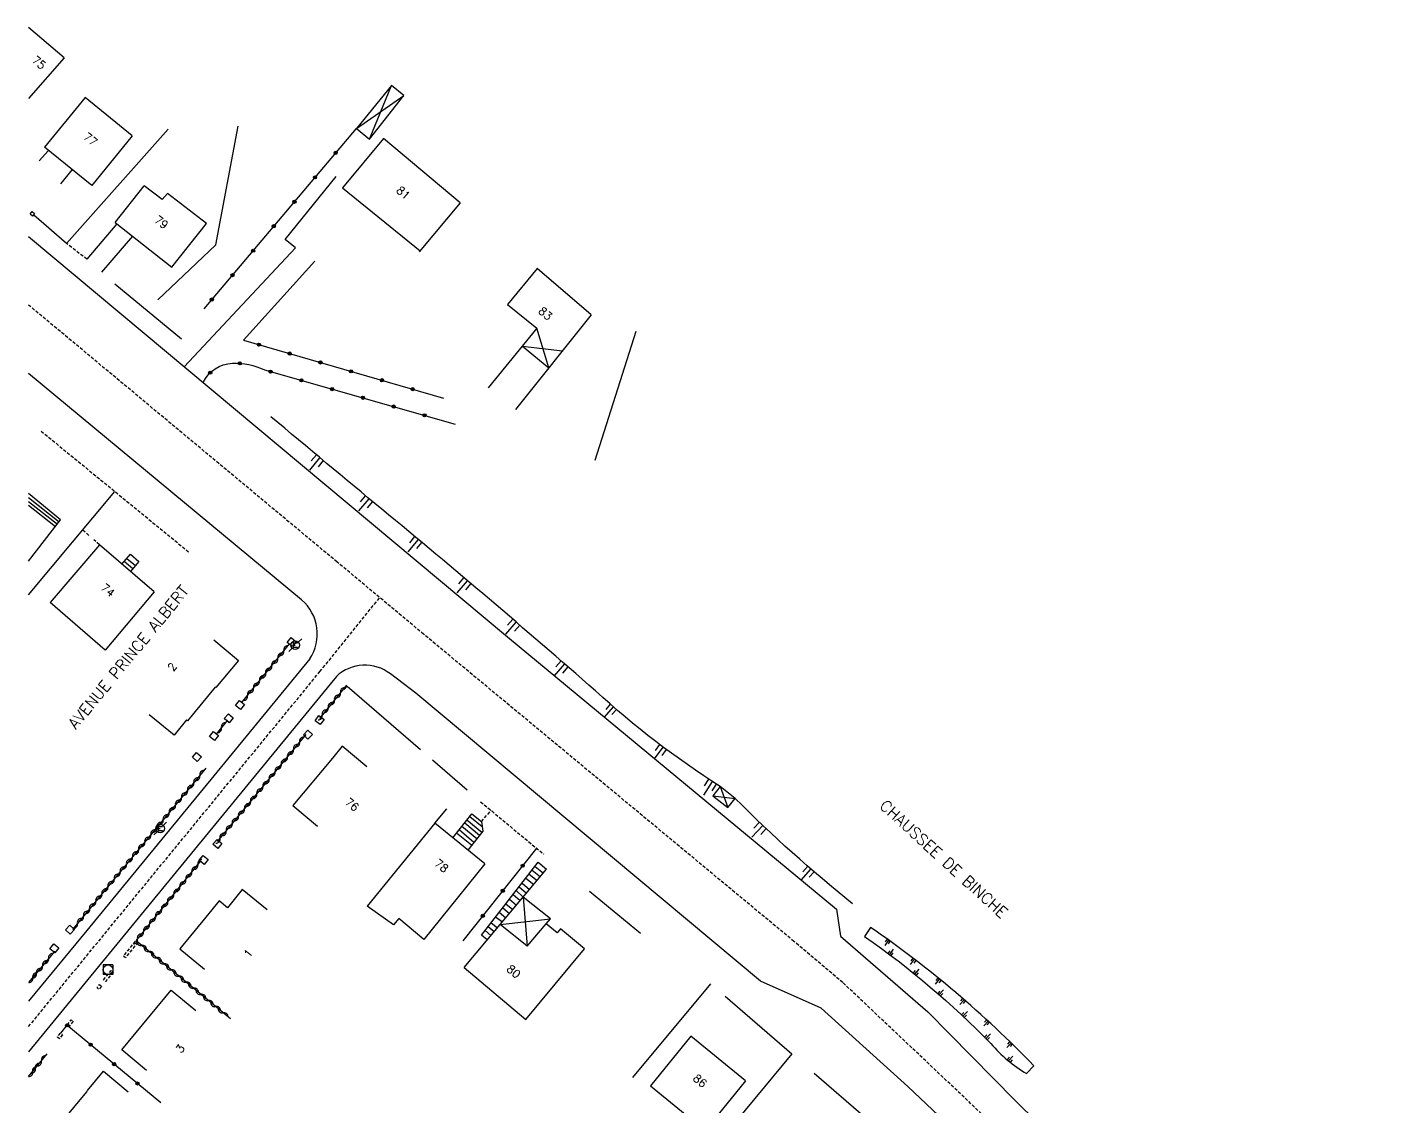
# Model space of a CAD drawing. Header units: millimetres. Extents: x 124000 to 125000, y 125000 to 126000.
# Drawn here: x 123999.8 to 124213.7, y 125807.7 to 125976.3 of the extents above; entities that cross this region are included whole.
import ezdxf
from ezdxf.enums import TextEntityAlignment as Align

# ---------------------------------------------------------------- set-up
doc = ezdxf.new("R2010")
doc.units = ezdxf.units.MM
doc.linetypes.add('DASHED', pattern=[0.75, 0.5, -0.25])
doc.layers.get('0').update_dxf_attribs({"linetype": 'CONTINUOUS'})
for name, color, linetype in [('W0001', 6, 'DASHED'), ('W0008', 7, 'CONTINUOUS'), ('W0100', 7, 'CONTINUOUS'), ('W0112', 1, 'DASHED'), ('W0211', 2, 'CONTINUOUS'), ('W0310', 3, 'CONTINUOUS'), ('W0322', 7, 'CONTINUOUS'), ('W0420', 7, 'CONTINUOUS'), ('W0471', 7, 'CONTINUOUS'), ('W0989', 7, 'CONTINUOUS'), ('W0991', 7, 'CONTINUOUS')]:
    doc.layers.add(name, color=color, linetype=linetype)
doc.styles.get("Standard").update_dxf_attribs({"font": 'romans.shx', "width": 0.85})

# ---------------------------------------------------------------- blocks, each defined once
blk = doc.blocks.new('t310o')
at = {"color": 0, "linetype": 'Continuous'}
for centre, start, end in [((-0.5, 0.38), 216.8699, 323.1304), ((0.5, -0.37), 36.8699, 143.1303)]:
    blk.add_arc(centre, 0.625, start, end, dxfattribs=at)
blk = doc.blocks.new('t322o')
at = {"color": 0, "linetype": 'Continuous'}
for radius in [0.25, 0.15]:
    blk.add_circle((0, 0), radius, dxfattribs=at)
blk = doc.blocks.new('t112o')
at = {"color": 0, "linetype": 'Continuous'}
for p, q in [((-0.5, 0.5), (0.5, 0.5)), ((-0.5, -0.5), (-0.5, 0.5)), ((0.5, 0.5), (0.5, -0.5)), ((0.5, -0.5), (-0.5, -0.5))]:
    blk.add_line(p, q, dxfattribs=at)
blk = doc.blocks.new('T471')
for p, q in [((-0.333334, 0.333334), (-0.333334, -0.333334)), ((-0.333334, 0.333334), (0.333334, 0.333334)), ((-0.333334, 0), (0, 0)), ((0.500001, 0.500001), (1.000002, 1.000002)), ((-0.500001, -0.500001), (-1.000002, -1.000002)), ((-0.333334, -0.333334), (0.333334, -0.333334))]:
    blk.add_line(p, q)
blk.add_ellipse((0, 0), major_axis=(0.471405, 0.471405), ratio=1, start_param=5.4977871438, end_param=11.780972451)
blk = doc.blocks.new('T420')
for p, q in [((0.75, 0.75), (-0.75, 0.75)), ((-0.75, 0.75), (-0.75, -0.75)), ((0.75, 0.75), (0.75, -0.75)), ((0.75, -0.75), (-0.75, -0.75))]:
    blk.add_line(p, q)
blk.add_ellipse((0, 0), major_axis=(-0.53, 0.53), ratio=1, start_param=3.926991, end_param=10.210176)

msp = doc.modelspace()

# ---------------------------------------------------------------- linework, layer by layer
at = {"layer": 'W0001'}
msp.add_lwpolyline([(124207.81, 125750, 0.003745), (124127.16, 125827.1), (124119.54, 125833.53), (124061.69, 125881.52), (124048.18, 125892.79), (124000, 125932.92)], format="xyb", dxfattribs=at)
msp.add_lwpolyline([(124045.51, 125875.68), (124054.85, 125887.23)], dxfattribs=at)
at = {"layer": 'W0001', "flags": 128}
msp.add_lwpolyline([(124000, 125820.23), (124045.51, 125875.68)], dxfattribs=at)
at = {"layer": 'W0008'}
msp.add_lwpolyline([(124000, 125943.62), (124074.8, 125881.09), (124126.19, 125838.56), (124126.79, 125834.34), (124140.46, 125822.5), (124154.12, 125808.65), (124213.68, 125750)], dxfattribs=at)
for points in [[(124043.9, 125877.64, 0.379464), (124042.64, 125886.88), (124000, 125922.22)], [(124201.7, 125750), (124137.33, 125810.87), (124123.78, 125823.1), (124114.33, 125827.32), (124060.47, 125872.28), (124056.51, 125875.32, 0.366661), (124048.07, 125874.92), (124047.12, 125873.71)]]:
    msp.add_lwpolyline(points, format="xyb", dxfattribs=at)
at = {"layer": 'W0008', "flags": 128}
for points in [[(124043.9, 125877.64), (124028.92, 125859.38), (124009.11, 125835.23), (124000, 125824.19)], [(124047.12, 125873.71), (124012.59, 125831.63), (124000, 125816.26)]]:
    msp.add_lwpolyline(points, dxfattribs=at)
at = {"layer": 'W0100'}
for points in [[(124005.55, 125971.56), (124000, 125976.3)], [(124005.55, 125971.56), (124000, 125965.2)], [(124051.2, 125960.52), (124053.22, 125958.85), (124058.6, 125965.65), (124056.67, 125967.23), (124051.2, 125960.52), (124058.6, 125965.65)], [(124053.22, 125958.85), (124056.67, 125967.23)], [(124008.81, 125965.33), (124002.5, 125957.57)], [(124016.18, 125959.34), (124008.81, 125965.33)], [(124016.18, 125959.34), (124009.87, 125951.58)], [(124055.42, 125958.92), (124049.01, 125951.24)], [(124067.41, 125948.91), (124055.42, 125958.92)], [(124003.09, 125957.09), (124001.63, 125955.44)], [(124009.87, 125951.58), (124002.5, 125957.57)], [(124006.78, 125954.09), (124005, 125951.85)], [(124013.52, 125945.8), (124018.05, 125951.55)], [(124027.76, 125945.68), (124021.69, 125950.33), (124020.88, 125949.4), (124018.05, 125951.55)], [(124049.01, 125951.24), (124061.16, 125941.42)], [(124067.41, 125948.91), (124061, 125941.23)], [(124013.77, 125945.61), (124009.1, 125940.08)], [(124013.52, 125945.8), (124022.36, 125938.83)], [(124022.36, 125938.83), (124027.76, 125945.68)], [(124016.21, 125943.68), (124011.37, 125938.04)], [(124079.43, 125938.65), (124074.8, 125933)], [(124087.88, 125931.39), (124079.43, 125938.65)], [(124074.8, 125933), (124079.37, 125929.3), (124071.8, 125920)], [(124087.88, 125931.39), (124076.05, 125916.62)], [(124077.12, 125926.53), (124081.24, 125923.1), (124079.37, 125929.3)], [(124077.12, 125926.53), (124083.37, 125925.77)], [(124000, 125892.92), (124005, 125899.38), (124000, 125903.47)], [(124000, 125902.84), (124004.78, 125899.09)], [(124000, 125902.26), (124004.49, 125898.72)], [(124000, 125901.67), (124004.19, 125898.34)], [(124011.05, 125895.48), (124003.39, 125886.49)], [(124019.6, 125888.12), (124011.05, 125895.48)], [(124014.56, 125892.47), (124015.92, 125893.99), (124017.24, 125892.86), (124015.91, 125891.3)], [(124016.28, 125891.73), (124014.93, 125892.89)], [(124015.36, 125893.36), (124016.7, 125892.23)], [(124019.6, 125888.12), (124011.98, 125879.04)], [(124011.98, 125879.04), (124003.39, 125886.49)], [(124108.03, 125857.73), (124106.89, 125856.29), (124109.24, 125854.45), (124110.35, 125855.87), (124108.03, 125857.73), (124109.24, 125854.45)], [(124106.89, 125856.29), (124110.35, 125855.87)], [(124063.47, 125852.01), (124065.34, 125854.25)], [(124066.25, 125849.73), (124069.24, 125853.45), (124070.72, 125852.24), (124070.95, 125850.77), (124068.59, 125847.8)], [(124063.47, 125852.01), (124052.9, 125839.02)], [(124071.24, 125845.63), (124063.47, 125852.01)], [(124070, 125849.57), (124067.66, 125851.49)], [(124068.13, 125852.07), (124070.42, 125850.1)], [(124070.77, 125850.54), (124068.44, 125852.46)], [(124068.9, 125853.03), (124070.84, 125851.45)], [(124069.17, 125848.54), (124066.83, 125850.45)], [(124067.26, 125850.99), (124069.56, 125849.02)], [(124071.24, 125845.63), (124061.73, 125833.81)], [(124068.04, 125829.47), (124080.91, 125844.81)], [(124071.63, 125833.75), (124070.74, 125834.51), (124079.61, 125845.88), (124080.91, 125844.81)], [(124079.1, 125845.23), (124080.41, 125844.2)], [(124077.08, 125842.64), (124078.23, 125841.61)], [(124077.69, 125843.43), (124078.93, 125842.44)], [(124078.17, 125844.04), (124079.45, 125843.06)], [(124078.63, 125844.63), (124079.93, 125843.63)], [(124075.67, 125840.83), (124076.79, 125839.9)], [(124077.26, 125840.46), (124076.16, 125841.46)], [(124076.63, 125842.07), (124077.78, 125841.07)], [(124086.83, 125832.38), (124083.07, 125835.49), (124082.56, 125834.85), (124080.85, 125836.26), (124081.53, 125837.03), (124077.26, 125840.46), (124077.89, 125832.76), (124080.85, 125836.26)], [(124061.73, 125833.81), (124057.81, 125837.12), (124057.01, 125836.11), (124052.9, 125839.02)], [(124074.06, 125838.77), (124075.1, 125837.88)], [(124074.56, 125839.42), (124075.63, 125838.51)], [(124075.11, 125840.11), (124076.19, 125839.18)], [(124072.25, 125836.45), (124073.23, 125835.66)], [(124072.95, 125837.35), (124074, 125836.58)], [(124073.52, 125838.07), (124074.55, 125837.23)], [(124077.89, 125832.76), (124073.67, 125836.18), (124081.53, 125837.03)], [(124071.3, 125835.23), (124072.21, 125834.44)], [(124071.78, 125835.84), (124072.74, 125835.07)], [(124077.66, 125821.32), (124086.83, 125832.38)], [(124068.04, 125829.47), (124077.66, 125821.32)], [(124103.44, 125818.72), (124097.13, 125810.97)], [(124111.99, 125811.75), (124103.44, 125818.72)], [(124097.13, 125810.97), (124105.67, 125804)], [(124111.99, 125811.75), (124105.67, 125804)]]:
    msp.add_lwpolyline(points, dxfattribs=at)
at = {"layer": 'W0100', "flags": 128}
for points in [[(124028.93, 125880.63), (124032.76, 125877.42), (124029.22, 125873.19), (124029.15, 125873.25), (124024.84, 125868), (124024.67, 125868.15), (124022.71, 125865.76), (124018.84, 125868.93)], [(124052.84, 125860.82), (124048.99, 125864), (124047.44, 125862.13), (124041.28, 125854.75), (124045.12, 125851.55)], [(124037.25, 125838.45), (124033.38, 125841.62), (124031.07, 125838.79), (124029.76, 125839.86), (124027.66, 125837.29), (124023.63, 125832.37), (124027.49, 125829.2)], [(124018.39, 125813.38), (124014.54, 125816.57), (124022.29, 125825.93), (124026.14, 125822.75)], [(124014.66, 125802.32), (124011.47, 125798.46), (124005.35, 125803.53), (124005.04, 125805.11), (124009.1, 125810.02), (124009.22, 125810.25), (124011.72, 125813.25), (124015.56, 125810.05)]]:
    msp.add_lwpolyline(points, dxfattribs=at)
at = {"layer": 'W0112'}
for p, q in [((124000.24, 125947.13), (124000.55, 125947.52)), ((124000.55, 125947.52), (124000.94, 125947.21)), ((124000.63, 125946.82), (124000.24, 125947.13)), ((124000.94, 125947.21), (124000.63, 125946.82))]:
    msp.add_line(p, q, dxfattribs=at)
for points in [[(124009.1, 125940.08), (124005.92, 125942.56)], [(124001.96, 125913.23), (124025.04, 125894.34)], [(124009.4, 125896.94), (124008.45, 125897.78)], [(124011.05, 125895.48), (124010.19, 125896.24)], [(124070.6, 125855.34), (124080.48, 125847.13)], [(124070.72, 125852.24), (124072.23, 125853.98)]]:
    msp.add_lwpolyline(points, dxfattribs=at)
at = {"layer": 'W0112', "flags": 128}
for points in [[(124017.09, 125833.39), (124015.12, 125830.98), (124014.81, 125831.24), (124016.78, 125833.64)], [(124013.21, 125828.75), (124012.03, 125827.27), (124011.72, 125827.52), (124012.9, 125829)], [(124011.39, 125826.53), (124011.01, 125826.02), (124010.69, 125826.26), (124011.07, 125826.77)], [(124006.98, 125821.05), (124006.3, 125820.2), (124005.99, 125820.45), (124006.67, 125821.3)], [(124005.28, 125818.95), (124004.81, 125818.33), (124004.49, 125818.57), (124004.96, 125819.19)]]:
    msp.add_lwpolyline(points, close=True, dxfattribs=at)
at = {"layer": 'W0211'}
for p, q in [((124043.9, 125907.16), (124045.5, 125909.08)), ((124044.15, 125908.58), (124044.95, 125909.54)), ((124045.26, 125907.66), (124046.06, 125908.62)), ((124051.59, 125900.76), (124053.19, 125902.68)), ((124051.84, 125902.19), (124052.64, 125903.15)), ((124052.95, 125901.26), (124053.74, 125902.22)), ((124059.29, 125894.38), (124060.89, 125896.3)), ((124059.53, 125895.8), (124060.33, 125896.76)), ((124060.64, 125894.88), (124061.44, 125895.84)), ((124066.94, 125887.97), (124068.55, 125889.87)), ((124067.19, 125889.39), (124068, 125890.34)), ((124068.29, 125888.45), (124069.1, 125889.41)), ((124074.54, 125881.5), (124076.17, 125883.4)), ((124074.8, 125882.92), (124075.62, 125883.87)), ((124075.9, 125881.98), (124076.71, 125882.93)), ((124082.1, 125874.98), (124083.74, 125876.86)), ((124082.37, 125876.39), (124083.19, 125877.34)), ((124083.46, 125875.45), (124084.28, 125876.39)), ((124090.19, 125869.76), (124090.89, 125870.56)), ((124089.95, 125868.55), (124091.36, 125870.16)), ((124091.12, 125868.95), (124091.82, 125869.75)), ((124097.93, 125863.36), (124098.61, 125864.26)), ((124097.78, 125862.07), (124099.13, 125863.87)), ((124098.97, 125862.58), (124099.65, 125863.48)), ((124105.48, 125856.39), (124106.83, 125858.49)), ((124105.55, 125857.83), (124106.23, 125858.89)), ((124106.76, 125857.05), (124107.44, 125858.1)), ((124112.96, 125849.83), (124114.68, 125851.64)), ((124113.3, 125851.24), (124114.16, 125852.14)), ((124114.35, 125850.24), (124115.21, 125851.15)), ((124120.69, 125843.11), (124122.19, 125844.83)), ((124120.94, 125844.4), (124121.69, 125845.27)), ((124121.94, 125843.54), (124122.69, 125844.4)), ((124133.78, 125832.9), (124134.37, 125833.71)), ((124133.84, 125833.47), (124134.14, 125833.88)), ((124134.53, 125832.06), (124134.23, 125831.66)), ((124134.31, 125833.14), (124134.6, 125833.54)), ((124135.06, 125832.29), (124134.46, 125831.49)), ((124134.99, 125831.72), (124134.69, 125831.32)), ((124137.77, 125829.93), (124138.38, 125830.73)), ((124137.85, 125830.51), (124138.15, 125830.9)), ((124138.31, 125830.15), (124138.61, 125830.55)), ((124138.49, 125828.99), (124138.18, 125828.6)), ((124139.03, 125829.2), (124138.4, 125828.42)), ((124138.94, 125828.63), (124138.63, 125828.24)), ((124141.67, 125826.85), (124142.3, 125827.62)), ((124141.76, 125827.42), (124142.08, 125827.81)), ((124142.34, 125825.77), (124142.02, 125825.4)), ((124142.21, 125827.06), (124142.53, 125827.44)), ((124142.89, 125825.96), (124142.23, 125825.21)), ((124142.78, 125825.39), (124142.45, 125825.02)), ((124145.48, 125823.65), (124146.13, 125824.41)), ((124145.59, 125824.22), (124145.91, 125824.6)), ((124146.02, 125823.84), (124146.35, 125824.22)), ((124146.07, 125822.41), (124145.73, 125822.05)), ((124146.63, 125822.58), (124145.94, 125821.85)), ((124146.49, 125822.02), (124146.15, 125821.66)), ((124149.31, 125820.91), (124149.65, 125821.28)), ((124149.19, 125820.35), (124149.86, 125821.08)), ((124150.23, 125819.07), (124149.52, 125818.36)), ((124149.74, 125820.52), (124150.08, 125820.89)), ((124149.68, 125818.92), (124149.32, 125818.57)), ((124150.08, 125818.51), (124149.73, 125818.16)), ((124152.8, 125816.93), (124153.5, 125817.65)), ((124152.94, 125817.49), (124153.29, 125817.85)), ((124153.35, 125817.09), (124153.7, 125817.45)), ((124153.17, 125815.42), (124152.85, 125815.03)), ((124153.71, 125815.62), (124153.07, 125814.85)), ((124153.61, 125815.05), (124153.3, 125814.67))]:
    msp.add_line(p, q, dxfattribs=at)
for points in [[(124108.03, 125857.73, -0.044612), (124088.54, 125872.67, 0.007539), (124055.18, 125901.03, -0.000769), (124037.83, 125915.49)], [(124128.68, 125839.42, -0.027557), (124110.35, 125855.87, -0.027557)], [(124157.03, 125814.11, 0.049355), (124131.52, 125835.72), (124130.57, 125834.3, -0.047859), (124150.31, 125817.56, 0.082872), (124155.87, 125812.89), (124157.03, 125814.11)]]:
    msp.add_lwpolyline(points, format="xyb", dxfattribs=at)
at = {"layer": 'W0310'}
for points in [[(124021.81, 125960.41), (124005.92, 125942.56), (124000.81, 125946.96)], [(124020.19, 125933.76), (124029.23, 125942.32), (124032.71, 125960.87)], [(124023.9, 125927.61), (124013.46, 125936.19)], [(124094.84, 125928.81), (124088.46, 125908.66)], [(124000, 125887.67), (124013.48, 125903.8)], [(124049.29, 125872.86), (124049.76, 125873.42), (124061.21, 125863.52)], [(124063.09, 125861.89), (124068.52, 125857.2)], [(124087.63, 125841.4), (124095.56, 125834.79)], [(124094.37, 125812.26), (124106.57, 125826.9)], [(124108.8, 125824.97), (124119.19, 125815.97)], [(124119.19, 125815.97), (124107.63, 125802.01)], [(124122.7, 125812.94), (124130.76, 125805.95), (124113.21, 125786.16)]]:
    msp.add_lwpolyline(points, dxfattribs=at)
at = {"layer": 'W0310', "flags": 128}
for points in [[(124033.24, 125870.79), (124040.8, 125880.06)], [(124049.66, 125873.55), (124045.41, 125868.37)], [(124031.05, 125868.08), (124029.25, 125865.85)], [(124043.29, 125865.83), (124029.46, 125849.13)], [(124027.7, 125860.61), (124006.83, 125835.4)], [(124031.53, 125821.42), (124016.78, 125833.64), (124026.97, 125846.19)], [(124004.07, 125832.02), (124000, 125827.09)], [(124000, 125812.4), (124002.88, 125815.94)]]:
    msp.add_lwpolyline(points, dxfattribs=at)
at = {"layer": 'W0322'}
for points in [[(124027.41, 125932.36), (124051.2, 125960.52)], [(124033.58, 125927.44), (124064.79, 125918.4)], [(124079.38, 125848.14), (124067.84, 125833.61)]]:
    msp.add_lwpolyline(points, dxfattribs=at)
msp.add_lwpolyline([(124027.28, 125920.81, -0.28497), (124031.84, 125923.84, -0.119457), (124036.83, 125922.8), (124066.65, 125914.34)], format="xyb", dxfattribs=at)
at = {"layer": 'W0322', "flags": 128}
msp.add_lwpolyline([(124020.67, 125808.3), (124005.99, 125820.45), (124004.96, 125819.19)], dxfattribs=at)
at = {"layer": 'W0322'}
for centre, radius in [((124047.97, 125956.7), 0.25), ((124047.97, 125956.7), 0.15), ((124044.74, 125952.88), 0.25), ((124044.74, 125952.88), 0.15), ((124041.52, 125949.06), 0.25), ((124041.52, 125949.06), 0.15), ((124038.29, 125945.24), 0.25), ((124038.29, 125945.24), 0.15), ((124035.07, 125941.42), 0.25), ((124035.07, 125941.42), 0.15), ((124031.84, 125937.6), 0.25), ((124031.84, 125937.6), 0.15), ((124028.61, 125933.78), 0.25), ((124028.61, 125933.78), 0.15), ((124035.98, 125926.74), 0.25), ((124035.98, 125926.74), 0.15), ((124032.98, 125923.82), 0.25), ((124032.98, 125923.82), 0.15), ((124040.78, 125925.35), 0.25), ((124040.78, 125925.35), 0.15), ((124045.58, 125923.96), 0.25), ((124045.58, 125923.96), 0.15), ((124028.37, 125922.36), 0.25), ((124028.37, 125922.36), 0.15), ((124037.79, 125922.53), 0.25), ((124037.79, 125922.53), 0.15), ((124050.38, 125922.57), 0.25), ((124050.38, 125922.57), 0.15), ((124042.6, 125921.17), 0.25), ((124042.6, 125921.17), 0.15), ((124047.41, 125919.8), 0.25), ((124047.41, 125919.8), 0.15), ((124055.19, 125921.18), 0.25), ((124055.19, 125921.18), 0.15), ((124059.99, 125919.79), 0.25), ((124059.99, 125919.79), 0.15), ((124052.22, 125918.44), 0.25), ((124052.22, 125918.44), 0.15), ((124057.03, 125917.07), 0.25), ((124057.03, 125917.07), 0.15), ((124061.84, 125915.71), 0.25), ((124061.84, 125915.71), 0.15), ((124077.17, 125845.36), 0.25), ((124077.17, 125845.36), 0.15), ((124074.06, 125841.44), 0.25), ((124074.06, 125841.44), 0.15), ((124070.95, 125837.53), 0.25), ((124070.95, 125837.53), 0.15)]:
    msp.add_circle(centre, radius, dxfattribs=at)
at = {"layer": 'W0989'}
for points in [[(124024.3, 125923.3), (124041.68, 125941.86), (124040.06, 125943.14), (124048.06, 125952.99)], [(124033.58, 125927.44), (124044.7, 125939.78)]]:
    msp.add_lwpolyline(points, dxfattribs=at)

# ---------------------------------------------------------------- block references
at = {"layer": 'W0112'}
for p, rotation in [((124041.1, 125880.27), 321.1988148497298), ((124033.01, 125870.47), 50.56987213436709), ((124031.27, 125868.39), 49.9418301029851), ((124045.45, 125868.09), 232.5894513184432), ((124028.96, 125865.59), 51.65436335296465), ((124043.62, 125865.83), 226.1055947618091), ((124026.28, 125862.32), 137.6985237036653), ((124029.5, 125848.76), 229.8256785718446), ((124027.34, 125846.26), 139.8331803807976), ((124006.45, 125835.36), 46.63684712053501), ((124004.02, 125832.43), 50.41770116439834)]:
    msp.add_blockref('t112o', p, dxfattribs=dict(at, rotation=rotation))
at = {"layer": 'W0310'}
for p, rotation in [((124039.87, 125878.93), 50.81002279200133), ((124037.98, 125876.6), 50.81002279200133), ((124038.93, 125877.76), 50.81002279200133), ((124036.08, 125874.28), 50.81002279200133), ((124037.03, 125875.44), 50.81002279200133), ((124034.19, 125871.95), 50.81002279200133), ((124035.13, 125873.11), 50.81002279200133), ((124048.71, 125872.39), 230.6155299884944), ((124046.8, 125870.07), 230.6155299884944), ((124047.76, 125871.23), 230.6155299884944), ((124045.85, 125868.91), 230.6155299884944), ((124030.11, 125866.91), 231.1937498017272), ((124041.37, 125863.52), 230.3617297861308), ((124042.33, 125864.67), 230.3617297861308), ((124039.46, 125861.21), 230.3617297861308), ((124040.42, 125862.36), 230.3617297861308), ((124026.74, 125859.45), 230.3855616117073), ((124037.55, 125858.9), 230.3617297861308), ((124038.5, 125860.05), 230.3617297861308), ((124024.83, 125857.14), 230.3855616117073), ((124025.78, 125858.3), 230.3855616117073), ((124035.63, 125856.59), 230.3617297861308), ((124036.59, 125857.74), 230.3617297861308), ((124022.92, 125854.83), 230.3855616117073), ((124023.87, 125855.99), 230.3855616117073), ((124034.67, 125855.43), 230.3617297861308), ((124021, 125852.52), 230.3855616117073), ((124021.96, 125853.67), 230.3855616117073), ((124032.76, 125853.12), 230.3617297861308), ((124033.72, 125854.28), 230.3617297861308), ((124019.09, 125850.21), 230.3855616117073), ((124020.05, 125851.36), 230.3855616117073), ((124030.85, 125850.81), 230.3617297861308), ((124031.8, 125851.97), 230.3617297861308), ((124018.13, 125849.05), 230.3855616117073), ((124029.89, 125849.66), 230.3617297861308), ((124016.22, 125846.74), 230.3855616117073), ((124017.18, 125847.9), 230.3855616117073), ((124014.31, 125844.43), 230.3855616117073), ((124015.26, 125845.59), 230.3855616117073), ((124025.5, 125844.39), 50.9197733586244), ((124026.45, 125845.55), 50.9197733586244), ((124012.39, 125842.12), 230.3855616117073), ((124013.35, 125843.27), 230.3855616117073), ((124023.61, 125842.06), 50.9197733586244), ((124024.56, 125843.22), 50.9197733586244), ((124010.48, 125839.81), 230.3855616117073), ((124011.44, 125840.96), 230.3855616117073), ((124021.72, 125839.73), 50.9197733586244), ((124022.67, 125840.89), 50.9197733586244), ((124008.57, 125837.5), 230.3855616117073), ((124009.53, 125838.65), 230.3855616117073), ((124019.83, 125837.4), 50.9197733586244), ((124020.78, 125838.56), 50.9197733586244), ((124007.61, 125836.34), 230.3855616117073), ((124018.89, 125836.23), 50.9197733586244), ((124016.99, 125833.91), 50.9197733586244), ((124017.94, 125835.07), 50.9197733586244), ((124017.67, 125832.9), 140.3848971959091), ((124018.82, 125831.95), 140.3848971959091), ((124002.16, 125829.71), 230.4804578712741), ((124003.11, 125830.86), 230.4804578712741), ((124019.98, 125830.99), 140.3848971959091), ((124021.14, 125830.03), 140.3848971959091), ((124022.29, 125829.08), 140.3848971959091), ((124000.64, 125827.86), 230.4804578712741), ((124001.21, 125828.55), 230.4804578712741), ((124023.45, 125828.12), 140.3848971959091), ((124024.6, 125827.16), 140.3848971959091), ((124025.76, 125826.21), 140.3848971959091), ((124026.91, 125825.25), 140.3848971959091), ((124028.07, 125824.29), 140.3848971959091), ((124029.22, 125823.34), 140.3848971959091), ((124030.38, 125822.38), 140.3848971959091), ((124002.01, 125814.87), 50.87456672869175), ((124000.63, 125813.18), 50.87456672869175), ((124001.06, 125813.71), 50.87456672869175)]:
    msp.add_blockref('t310o', p, dxfattribs=dict(at, rotation=rotation))
at = {"layer": 'W0322', "rotation": 140.3848971958835}
for p in [(124006.03, 125820.41), (124009.69, 125817.39), (124013.35, 125814.36), (124017.01, 125811.33)]:
    msp.add_blockref('t322o', p, dxfattribs=at)
at = {"layer": 'W0420'}
msp.add_blockref('T420', (124012.4, 125829.1), dxfattribs=at)
at = {"layer": 'W0471'}
for p in [(124041.65, 125879.81), (124020.56, 125851.16)]:
    msp.add_blockref('T471', p, dxfattribs=at)

# ---------------------------------------------------------------- texts
at = {"layer": 'W0989'}
for s, rotation, p in [('AVENUE PRINCE ALBERT', 50.6396, (124015.59, 125877.95)), ('CHAUSSEE DE BINCHE', 317.5569, (124142.93, 125846.41))]:
    msp.add_text(s, height=1.75, rotation=rotation, dxfattribs=at).set_placement(p, align=Align.MIDDLE)
at = {"layer": 'W0991'}
for s, rotation, p in [('75', 319.4611, (124001.62, 125970.8)), ('77', 320.9105, (124009.65, 125958.84)), ('81', 320.1354, (124058.53, 125950.46)), ('79', 321.7634, (124020.73, 125945.85)), ('83', 319.3226, (124080.72, 125931.61)), ('74', 319.2698, (124012.39, 125888.39)), ('2', 50.6298, (124022.42, 125876.41)), ('76', 320.1595, (124050.52, 125854.91)), ('78', 320.5861, (124064.5, 125845.34)), ('1', 50.693, (124034.29, 125831.68)), ('80', 319.7708, (124075.76, 125828.83)), ('3', 50.5955, (124023.68, 125816.78)), ('86', 320.8155, (124104.87, 125811.75))]:
    msp.add_text(s, height=1.25, rotation=rotation, dxfattribs=at).set_placement(p, align=Align.MIDDLE)

doc.saveas('drawing.dxf')
